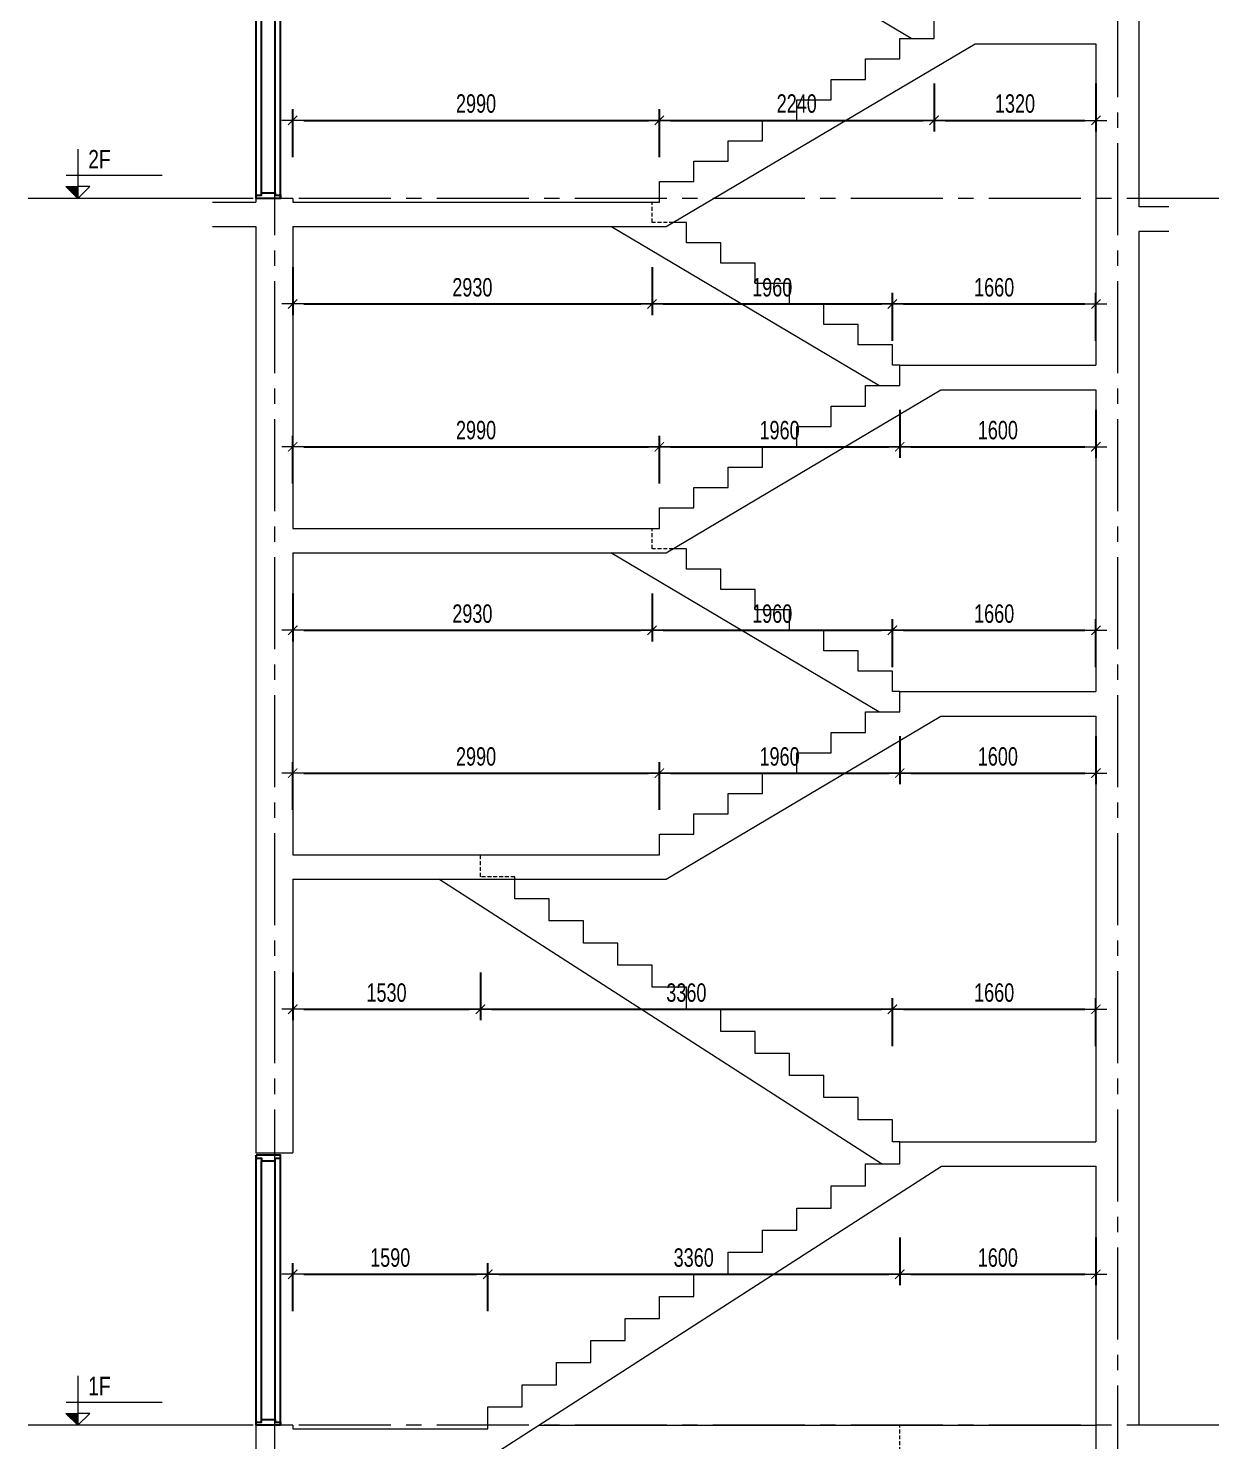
# Model space of a CAD drawing. Header units: millimetres. Extents: x -179076 to 254975, y -18667 to 296191.
# Drawn here: x 111375 to 121082, y 236932 to 248453 of the extents above; entities that cross this region are included whole.
import ezdxf

# ---------------------------------------------------------------- set-up
doc = ezdxf.new("R2010")
doc.units = ezdxf.units.MM
doc.linetypes.add('CENTER2', pattern=[1.125, 0.75, -0.125, 0.125, -0.125])
doc.linetypes.add('HIDDEN2', pattern=[4.7625, 3.175, -1.5875])
doc.layers.get('Defpoints').update_dxf_attribs({"color": 151, "lineweight": 9})
doc.layers.add('A-DOOR', color=4, linetype='Continuous')
doc.layers.add('DOOR', color=4, linetype='Continuous')
for name, color, linetype, lineweight in [('NDC_S_ANNO', 7, 'Continuous', 20), ('NDC_S_AXIS', 5, 'CENTER2', 13), ('NDC_S_CONTINUOUS', 3, 'Continuous', 20), ('NDC_S_DIM', 1, 'Continuous', 15), ('NDC_S_HIDDEN', 8, 'HIDDEN2', 13), ('NDC_S_SLAB', 2, 'Continuous', 20), ('NDC_S_TEXT SYMBOL', 7, 'Continuous', 20), ('NDC_S_VN TEXT', 7, 'Continuous', 20)]:
    doc.layers.add(name, color=color, linetype=linetype, lineweight=lineweight)
doc.styles.add('NDC_ANNO', font='', dxfattribs={"width": 0.8})
doc.styles.add('NDC_DIM', font='', dxfattribs={"width": 0.75})
doc.styles.get('NDC_ANNO').set_extended_font_data('Dotum')
doc.styles.get('NDC_DIM').set_extended_font_data('Dotum')
doc.dimstyles.new('NDC_dim_60', dxfattribs={"dimscale": 60, "dimtxt": 2.5, "dimasz": 1.5, "dimexe": 1.5, "dimexo": 2.5, "dimgap": 1, "dimtad": 1, "dimdec": 0, "dimzin": 0, "dimdsep": 46, "dimtxsty": 'NDC_DIM', "dimblk": 'DIMMARK', "dimcen": 0.09, "dimdle": 1.2, "dimclrd": 1, "dimclre": 1, "dimclrt": 3, "dimadec": 0, "dimazin": 0, "dimtfac": 1, "dimtdec": 0, "dimtix": 1, "dimtofl": 0, "dimtmove": 0, "dimatfit": 3, "dimfxl": 5, "dimfxlon": 1, "dimtolj": 1, "dimtzin": 0, "dimarcsym": 0})

# ---------------------------------------------------------------- blocks, each defined once
blk = doc.blocks.new('X-SECTION-2$0$X-SEC-DOO2')
at = {"layer": 'A-DOOR'}
for p, q in [((41976, 101972), (41976, 104172)), ((42176, 101972), (42176, 104172)), ((42021, 102017), (42021, 104127)), ((42131, 102017), (42131, 104127))]:
    blk.add_line(p, q, dxfattribs=at)
for points in [[(41976, 104172), (41976, 104147), (42021, 104147), (42021, 104127), (42131, 104127), (42131, 104147), (42176, 104147), (42176, 104172)], [(41976, 101972), (41976, 101997), (42021, 101997), (42021, 102017), (42131, 102017), (42131, 101997), (42176, 101997), (42176, 101972)]]:
    blk.add_lwpolyline(points, close=True, dxfattribs=at)
at = {"layer": 'Defpoints'}
blk.add_line((41976, 104192), (42176, 104192), dxfattribs=at)
blk = doc.blocks.new('kata_block_CT')
at = {"layer": 'NDC_S_ANNO'}
blk.add_hatch(color=3, dxfattribs=at).paths.add_polyline_path([(0, 1.6), (-1.61, 1.6), (0, 0)])
at = {"layer": 'NDC_S_ANNO', "ltscale": 50}
h = blk.add_hatch(dxfattribs=at)
h.set_pattern_fill('ANSI31', color=256, scale=1.406, style=0)
h.paths.add_polyline_path([(0, 1.6), (0, 0), (1.61, 1.6)])
for p, q in [((-1.59, 3.14), (11.47, 3.14)), ((11.56, 0), (-1.64, 0))]:
    blk.add_line(p, q, dxfattribs=at)
for points in [[(0, 6.69), (0, 0)], [(0, 0), (-1.61, 1.6), (0, 1.6)], [(0, 0), (1.61, 1.6), (0, 1.6)]]:
    blk.add_lwpolyline(points, dxfattribs=at)
at = {"layer": 'NDC_S_ANNO', "color": 8, "ltscale": 50}
blk.add_lwpolyline([(0, 0), (-1.61, 1.6), (0, 1.6)], dxfattribs=at)
at = {"layer": 'NDC_S_TEXT SYMBOL', "color": 3, "style": 'NDC_ANNO', "width": 0.8}
blk.add_attdef('CT', (1.41, 4.07), '', height=2.5, dxfattribs=at)
blk = doc.blocks.new('DIMMARK')
at = {"layer": 'NDC_S_DIM', "color": 1}
blk.add_line((-1.5, 0), (1, 0), dxfattribs=at)
at = {"layer": 'NDC_S_DIM', "color": 2, "const_width": 0.1}
blk.add_lwpolyline([(-0.42, -0.42), (0.42, 0.42)], dxfattribs=at)
blk = doc.blocks.new('*D1227')
at = {"layer": 'Defpoints', "color": 0, "transparency": 16777216}
for p in [(115121, 238297), (113531, 237037), (115121, 237037)]:
    blk.add_point(p, dxfattribs=at)
at = {"layer": 'NDC_S_DIM', "color": 1, "lineweight": -2, "transparency": 16777216}
for p, q in [((113531, 237997), (113531, 238387)), ((115121, 237997), (115121, 238387)), ((113621, 238297), (115031, 238297))]:
    blk.add_line(p, q, dxfattribs=at)
at = {"layer": 'NDC_S_DIM', "color": 1, "lineweight": -2, "transparency": 16777216, "xscale": 90, "yscale": 90, "zscale": 90, "rotation": 180}
blk.add_blockref('DIMMARK', (113531, 238297), dxfattribs=at)
at = {"layer": 'NDC_S_DIM', "color": 1, "lineweight": -2, "transparency": 16777216, "xscale": 90, "yscale": 90, "zscale": 90}
blk.add_blockref('DIMMARK', (115121, 238297), dxfattribs=at)
at = {"layer": 'NDC_S_DIM', "color": 3, "transparency": 16777216, "insert": (114326, 238432), "char_height": 150, "attachment_point": 5, "style": 'NDC_DIM'}
blk.add_mtext('\\A1;1590', dxfattribs=at)
blk = doc.blocks.new('*D1228')
at = {"layer": 'Defpoints', "color": 0, "transparency": 16777216}
for p in [(118481, 239197), (118481, 238297), (115121, 237037)]:
    blk.add_point(p, dxfattribs=at)
at = {"layer": 'NDC_S_DIM', "color": 1, "lineweight": -2, "transparency": 16777216}
for p, q in [((118481, 238597), (118481, 238207)), ((115121, 237997), (115121, 238387)), ((115211, 238297), (118391, 238297))]:
    blk.add_line(p, q, dxfattribs=at)
at = {"layer": 'NDC_S_DIM', "color": 1, "lineweight": -2, "transparency": 16777216, "xscale": 90, "yscale": 90, "zscale": 90, "rotation": 180}
blk.add_blockref('DIMMARK', (115121, 238297), dxfattribs=at)
at = {"layer": 'NDC_S_DIM', "color": 1, "lineweight": -2, "transparency": 16777216, "xscale": 90, "yscale": 90, "zscale": 90}
blk.add_blockref('DIMMARK', (118481, 238297), dxfattribs=at)
at = {"layer": 'NDC_S_DIM', "color": 3, "transparency": 16777216, "insert": (116801, 238432), "char_height": 150, "attachment_point": 5, "style": 'NDC_DIM'}
blk.add_mtext('\\A1;3360', dxfattribs=at)
blk = doc.blocks.new('*D1229')
at = {"layer": 'Defpoints', "color": 0, "transparency": 16777216}
for p in [(118481, 239197), (120081, 239177), (120081, 238297)]:
    blk.add_point(p, dxfattribs=at)
at = {"layer": 'NDC_S_DIM', "color": 1, "lineweight": -2, "transparency": 16777216}
for p, q in [((118481, 238597), (118481, 238207)), ((120081, 238597), (120081, 238207)), ((118571, 238297), (119991, 238297))]:
    blk.add_line(p, q, dxfattribs=at)
at = {"layer": 'NDC_S_DIM', "color": 1, "lineweight": -2, "transparency": 16777216, "xscale": 90, "yscale": 90, "zscale": 90, "rotation": 180}
blk.add_blockref('DIMMARK', (118481, 238297), dxfattribs=at)
at = {"layer": 'NDC_S_DIM', "color": 1, "lineweight": -2, "transparency": 16777216, "xscale": 90, "yscale": 90, "zscale": 90}
blk.add_blockref('DIMMARK', (120081, 238297), dxfattribs=at)
at = {"layer": 'NDC_S_DIM', "color": 3, "transparency": 16777216, "insert": (119281, 238432), "char_height": 150, "attachment_point": 5, "style": 'NDC_DIM'}
blk.add_mtext('\\A1;1600', dxfattribs=at)
blk = doc.blocks.new('*D1230')
at = {"layer": 'Defpoints', "color": 0, "transparency": 16777216}
for p in [(113531, 241717), (115061, 241717), (115061, 240457)]:
    blk.add_point(p, dxfattribs=at)
at = {"layer": 'NDC_S_DIM', "color": 1, "lineweight": -2, "transparency": 16777216}
for p, q in [((113531, 240757), (113531, 240367)), ((115061, 240757), (115061, 240367)), ((113621, 240457), (114971, 240457))]:
    blk.add_line(p, q, dxfattribs=at)
at = {"layer": 'NDC_S_DIM', "color": 1, "lineweight": -2, "transparency": 16777216, "xscale": 90, "yscale": 90, "zscale": 90, "rotation": 180}
blk.add_blockref('DIMMARK', (113531, 240457), dxfattribs=at)
at = {"layer": 'NDC_S_DIM', "color": 1, "lineweight": -2, "transparency": 16777216, "xscale": 90, "yscale": 90, "zscale": 90}
blk.add_blockref('DIMMARK', (115061, 240457), dxfattribs=at)
at = {"layer": 'NDC_S_DIM', "color": 3, "transparency": 16777216, "insert": (114296, 240592), "char_height": 150, "attachment_point": 5, "style": 'NDC_DIM'}
blk.add_mtext('\\A1;1530', dxfattribs=at)
blk = doc.blocks.new('*D1231')
at = {"layer": 'Defpoints', "color": 0, "transparency": 16777216}
for p in [(115061, 241717), (118421, 240457), (118421, 239377)]:
    blk.add_point(p, dxfattribs=at)
at = {"layer": 'NDC_S_DIM', "color": 1, "lineweight": -2, "transparency": 16777216}
for p, q in [((115061, 240757), (115061, 240367)), ((118421, 240157), (118421, 240547)), ((115151, 240457), (118331, 240457))]:
    blk.add_line(p, q, dxfattribs=at)
at = {"layer": 'NDC_S_DIM', "color": 1, "lineweight": -2, "transparency": 16777216, "xscale": 90, "yscale": 90, "zscale": 90, "rotation": 180}
blk.add_blockref('DIMMARK', (115061, 240457), dxfattribs=at)
at = {"layer": 'NDC_S_DIM', "color": 1, "lineweight": -2, "transparency": 16777216, "xscale": 90, "yscale": 90, "zscale": 90}
blk.add_blockref('DIMMARK', (118421, 240457), dxfattribs=at)
at = {"layer": 'NDC_S_DIM', "color": 3, "transparency": 16777216, "insert": (116741, 240592), "char_height": 150, "attachment_point": 5, "style": 'NDC_DIM'}
blk.add_mtext('\\A1;3360', dxfattribs=at)
blk = doc.blocks.new('*D1232')
at = {"layer": 'Defpoints', "color": 0, "transparency": 16777216}
for p in [(120081, 240457), (118421, 239377), (120081, 239377)]:
    blk.add_point(p, dxfattribs=at)
at = {"layer": 'NDC_S_DIM', "color": 1, "lineweight": -2, "transparency": 16777216}
for p, q in [((118421, 240157), (118421, 240547)), ((120081, 240157), (120081, 240547)), ((118511, 240457), (119991, 240457))]:
    blk.add_line(p, q, dxfattribs=at)
at = {"layer": 'NDC_S_DIM', "color": 1, "lineweight": -2, "transparency": 16777216, "xscale": 90, "yscale": 90, "zscale": 90, "rotation": 180}
blk.add_blockref('DIMMARK', (118421, 240457), dxfattribs=at)
at = {"layer": 'NDC_S_DIM', "color": 1, "lineweight": -2, "transparency": 16777216, "xscale": 90, "yscale": 90, "zscale": 90}
blk.add_blockref('DIMMARK', (120081, 240457), dxfattribs=at)
at = {"layer": 'NDC_S_DIM', "color": 3, "transparency": 16777216, "insert": (119251, 240592), "char_height": 150, "attachment_point": 5, "style": 'NDC_DIM'}
blk.add_mtext('\\A1;1660', dxfattribs=at)
blk = doc.blocks.new('*D1233')
at = {"layer": 'Defpoints', "color": 0, "transparency": 16777216}
for p in [(116521, 242382), (113531, 241717), (116521, 241717)]:
    blk.add_point(p, dxfattribs=at)
at = {"layer": 'NDC_S_DIM', "color": 1, "lineweight": -2, "transparency": 16777216}
for p, q in [((113531, 242082), (113531, 242472)), ((116521, 242082), (116521, 242472)), ((113621, 242382), (116431, 242382))]:
    blk.add_line(p, q, dxfattribs=at)
at = {"layer": 'NDC_S_DIM', "color": 1, "lineweight": -2, "transparency": 16777216, "xscale": 90, "yscale": 90, "zscale": 90, "rotation": 180}
blk.add_blockref('DIMMARK', (113531, 242382), dxfattribs=at)
at = {"layer": 'NDC_S_DIM', "color": 1, "lineweight": -2, "transparency": 16777216, "xscale": 90, "yscale": 90, "zscale": 90}
blk.add_blockref('DIMMARK', (116521, 242382), dxfattribs=at)
at = {"layer": 'NDC_S_DIM', "color": 3, "transparency": 16777216, "insert": (115026, 242517), "char_height": 150, "attachment_point": 5, "style": 'NDC_DIM'}
blk.add_mtext('\\A1;2990', dxfattribs=at)
blk = doc.blocks.new('*D1234')
at = {"layer": 'Defpoints', "color": 0, "transparency": 16777216}
for p in [(118481, 242881), (118481, 242382), (116521, 241717)]:
    blk.add_point(p, dxfattribs=at)
at = {"layer": 'NDC_S_DIM', "color": 1, "lineweight": -2, "transparency": 16777216}
for p, q in [((118481, 242682), (118481, 242292)), ((116521, 242082), (116521, 242472)), ((116611, 242382), (118391, 242382))]:
    blk.add_line(p, q, dxfattribs=at)
at = {"layer": 'NDC_S_DIM', "color": 1, "lineweight": -2, "transparency": 16777216, "xscale": 90, "yscale": 90, "zscale": 90, "rotation": 180}
blk.add_blockref('DIMMARK', (116521, 242382), dxfattribs=at)
at = {"layer": 'NDC_S_DIM', "color": 1, "lineweight": -2, "transparency": 16777216, "xscale": 90, "yscale": 90, "zscale": 90}
blk.add_blockref('DIMMARK', (118481, 242382), dxfattribs=at)
at = {"layer": 'NDC_S_DIM', "color": 3, "transparency": 16777216, "insert": (117501, 242517), "char_height": 150, "attachment_point": 5, "style": 'NDC_DIM'}
blk.add_mtext('\\A1;1960', dxfattribs=at)
blk = doc.blocks.new('*D1235')
at = {"layer": 'Defpoints', "color": 0, "transparency": 16777216}
for p in [(118481, 242881), (120081, 242847), (120081, 242382)]:
    blk.add_point(p, dxfattribs=at)
at = {"layer": 'NDC_S_DIM', "color": 1, "lineweight": -2, "transparency": 16777216}
for p, q in [((118481, 242682), (118481, 242292)), ((120081, 242682), (120081, 242292)), ((118571, 242382), (119991, 242382))]:
    blk.add_line(p, q, dxfattribs=at)
at = {"layer": 'NDC_S_DIM', "color": 1, "lineweight": -2, "transparency": 16777216, "xscale": 90, "yscale": 90, "zscale": 90, "rotation": 180}
blk.add_blockref('DIMMARK', (118481, 242382), dxfattribs=at)
at = {"layer": 'NDC_S_DIM', "color": 1, "lineweight": -2, "transparency": 16777216, "xscale": 90, "yscale": 90, "zscale": 90}
blk.add_blockref('DIMMARK', (120081, 242382), dxfattribs=at)
at = {"layer": 'NDC_S_DIM', "color": 3, "transparency": 16777216, "insert": (119281, 242517), "char_height": 150, "attachment_point": 5, "style": 'NDC_DIM'}
blk.add_mtext('\\A1;1600', dxfattribs=at)
blk = doc.blocks.new('*D1236')
at = {"layer": 'Defpoints', "color": 0, "transparency": 16777216}
for p in [(113531, 244377), (116461, 244211), (116461, 243546)]:
    blk.add_point(p, dxfattribs=at)
at = {"layer": 'NDC_S_DIM', "color": 1, "lineweight": -2, "transparency": 16777216}
for p, q in [((113531, 243846), (113531, 243456)), ((116461, 243846), (116461, 243456)), ((113621, 243546), (116371, 243546))]:
    blk.add_line(p, q, dxfattribs=at)
at = {"layer": 'NDC_S_DIM', "color": 1, "lineweight": -2, "transparency": 16777216, "xscale": 90, "yscale": 90, "zscale": 90, "rotation": 180}
blk.add_blockref('DIMMARK', (113531, 243546), dxfattribs=at)
at = {"layer": 'NDC_S_DIM', "color": 1, "lineweight": -2, "transparency": 16777216, "xscale": 90, "yscale": 90, "zscale": 90}
blk.add_blockref('DIMMARK', (116461, 243546), dxfattribs=at)
at = {"layer": 'NDC_S_DIM', "color": 3, "transparency": 16777216, "insert": (114996, 243681), "char_height": 150, "attachment_point": 5, "style": 'NDC_DIM'}
blk.add_mtext('\\A1;2930', dxfattribs=at)
blk = doc.blocks.new('*D1237')
at = {"layer": 'Defpoints', "color": 0, "transparency": 16777216}
for p in [(116461, 244211), (118421, 243546), (118421, 243047)]:
    blk.add_point(p, dxfattribs=at)
at = {"layer": 'NDC_S_DIM', "color": 1, "lineweight": -2, "transparency": 16777216}
for p, q in [((116461, 243846), (116461, 243456)), ((118421, 243246), (118421, 243636)), ((116551, 243546), (118331, 243546))]:
    blk.add_line(p, q, dxfattribs=at)
at = {"layer": 'NDC_S_DIM', "color": 1, "lineweight": -2, "transparency": 16777216, "xscale": 90, "yscale": 90, "zscale": 90, "rotation": 180}
blk.add_blockref('DIMMARK', (116461, 243546), dxfattribs=at)
at = {"layer": 'NDC_S_DIM', "color": 1, "lineweight": -2, "transparency": 16777216, "xscale": 90, "yscale": 90, "zscale": 90}
blk.add_blockref('DIMMARK', (118421, 243546), dxfattribs=at)
at = {"layer": 'NDC_S_DIM', "color": 3, "transparency": 16777216, "insert": (117441, 243681), "char_height": 150, "attachment_point": 5, "style": 'NDC_DIM'}
blk.add_mtext('\\A1;1960', dxfattribs=at)
blk = doc.blocks.new('*D1238')
at = {"layer": 'Defpoints', "color": 0, "transparency": 16777216}
for p in [(120081, 243546), (118421, 243047), (120081, 243047)]:
    blk.add_point(p, dxfattribs=at)
at = {"layer": 'NDC_S_DIM', "color": 1, "lineweight": -2, "transparency": 16777216}
for p, q in [((118421, 243246), (118421, 243636)), ((120081, 243246), (120081, 243636)), ((118511, 243546), (119991, 243546))]:
    blk.add_line(p, q, dxfattribs=at)
at = {"layer": 'NDC_S_DIM', "color": 1, "lineweight": -2, "transparency": 16777216, "xscale": 90, "yscale": 90, "zscale": 90, "rotation": 180}
blk.add_blockref('DIMMARK', (118421, 243546), dxfattribs=at)
at = {"layer": 'NDC_S_DIM', "color": 1, "lineweight": -2, "transparency": 16777216, "xscale": 90, "yscale": 90, "zscale": 90}
blk.add_blockref('DIMMARK', (120081, 243546), dxfattribs=at)
at = {"layer": 'NDC_S_DIM', "color": 3, "transparency": 16777216, "insert": (119251, 243681), "char_height": 150, "attachment_point": 5, "style": 'NDC_DIM'}
blk.add_mtext('\\A1;1660', dxfattribs=at)
blk = doc.blocks.new('*D1239')
at = {"layer": 'Defpoints', "color": 0, "transparency": 16777216}
for p in [(116521, 245042), (113531, 244377), (116521, 244377)]:
    blk.add_point(p, dxfattribs=at)
at = {"layer": 'NDC_S_DIM', "color": 1, "lineweight": -2, "transparency": 16777216}
for p, q in [((113531, 244742), (113531, 245132)), ((116521, 244742), (116521, 245132)), ((113621, 245042), (116431, 245042))]:
    blk.add_line(p, q, dxfattribs=at)
at = {"layer": 'NDC_S_DIM', "color": 1, "lineweight": -2, "transparency": 16777216, "xscale": 90, "yscale": 90, "zscale": 90, "rotation": 180}
blk.add_blockref('DIMMARK', (113531, 245042), dxfattribs=at)
at = {"layer": 'NDC_S_DIM', "color": 1, "lineweight": -2, "transparency": 16777216, "xscale": 90, "yscale": 90, "zscale": 90}
blk.add_blockref('DIMMARK', (116521, 245042), dxfattribs=at)
at = {"layer": 'NDC_S_DIM', "color": 3, "transparency": 16777216, "insert": (115026, 245177), "char_height": 150, "attachment_point": 5, "style": 'NDC_DIM'}
blk.add_mtext('\\A1;2990', dxfattribs=at)
blk = doc.blocks.new('*D1240')
at = {"layer": 'Defpoints', "color": 0, "transparency": 16777216}
for p in [(118481, 245541), (118481, 245042), (116521, 244377)]:
    blk.add_point(p, dxfattribs=at)
at = {"layer": 'NDC_S_DIM', "color": 1, "lineweight": -2, "transparency": 16777216}
for p, q in [((118481, 245342), (118481, 244952)), ((116521, 244742), (116521, 245132)), ((116611, 245042), (118391, 245042))]:
    blk.add_line(p, q, dxfattribs=at)
at = {"layer": 'NDC_S_DIM', "color": 1, "lineweight": -2, "transparency": 16777216, "xscale": 90, "yscale": 90, "zscale": 90, "rotation": 180}
blk.add_blockref('DIMMARK', (116521, 245042), dxfattribs=at)
at = {"layer": 'NDC_S_DIM', "color": 1, "lineweight": -2, "transparency": 16777216, "xscale": 90, "yscale": 90, "zscale": 90}
blk.add_blockref('DIMMARK', (118481, 245042), dxfattribs=at)
at = {"layer": 'NDC_S_DIM', "color": 3, "transparency": 16777216, "insert": (117501, 245177), "char_height": 150, "attachment_point": 5, "style": 'NDC_DIM'}
blk.add_mtext('\\A1;1960', dxfattribs=at)
blk = doc.blocks.new('*D1241')
at = {"layer": 'Defpoints', "color": 0, "transparency": 16777216}
for p in [(118481, 245541), (120081, 245507), (120081, 245042)]:
    blk.add_point(p, dxfattribs=at)
at = {"layer": 'NDC_S_DIM', "color": 1, "lineweight": -2, "transparency": 16777216}
for p, q in [((118481, 245342), (118481, 244952)), ((120081, 245342), (120081, 244952)), ((118571, 245042), (119991, 245042))]:
    blk.add_line(p, q, dxfattribs=at)
at = {"layer": 'NDC_S_DIM', "color": 1, "lineweight": -2, "transparency": 16777216, "xscale": 90, "yscale": 90, "zscale": 90, "rotation": 180}
blk.add_blockref('DIMMARK', (118481, 245042), dxfattribs=at)
at = {"layer": 'NDC_S_DIM', "color": 1, "lineweight": -2, "transparency": 16777216, "xscale": 90, "yscale": 90, "zscale": 90}
blk.add_blockref('DIMMARK', (120081, 245042), dxfattribs=at)
at = {"layer": 'NDC_S_DIM', "color": 3, "transparency": 16777216, "insert": (119281, 245177), "char_height": 150, "attachment_point": 5, "style": 'NDC_DIM'}
blk.add_mtext('\\A1;1600', dxfattribs=at)
blk = doc.blocks.new('*D1242')
at = {"layer": 'Defpoints', "color": 0, "transparency": 16777216}
for p in [(113531, 247037), (116461, 247037), (116461, 246206)]:
    blk.add_point(p, dxfattribs=at)
at = {"layer": 'NDC_S_DIM', "color": 1, "lineweight": -2, "transparency": 16777216}
for p, q in [((113531, 246506), (113531, 246116)), ((116461, 246506), (116461, 246116)), ((113621, 246206), (116371, 246206))]:
    blk.add_line(p, q, dxfattribs=at)
at = {"layer": 'NDC_S_DIM', "color": 1, "lineweight": -2, "transparency": 16777216, "xscale": 90, "yscale": 90, "zscale": 90, "rotation": 180}
blk.add_blockref('DIMMARK', (113531, 246206), dxfattribs=at)
at = {"layer": 'NDC_S_DIM', "color": 1, "lineweight": -2, "transparency": 16777216, "xscale": 90, "yscale": 90, "zscale": 90}
blk.add_blockref('DIMMARK', (116461, 246206), dxfattribs=at)
at = {"layer": 'NDC_S_DIM', "color": 3, "transparency": 16777216, "insert": (114996, 246341), "char_height": 150, "attachment_point": 5, "style": 'NDC_DIM'}
blk.add_mtext('\\A1;2930', dxfattribs=at)
blk = doc.blocks.new('*D1243')
at = {"layer": 'Defpoints', "color": 0, "transparency": 16777216}
for p in [(116461, 247037), (118421, 246206), (118421, 245707)]:
    blk.add_point(p, dxfattribs=at)
at = {"layer": 'NDC_S_DIM', "color": 1, "lineweight": -2, "transparency": 16777216}
for p, q in [((116461, 246506), (116461, 246116)), ((118421, 245906), (118421, 246296)), ((116551, 246206), (118331, 246206))]:
    blk.add_line(p, q, dxfattribs=at)
at = {"layer": 'NDC_S_DIM', "color": 1, "lineweight": -2, "transparency": 16777216, "xscale": 90, "yscale": 90, "zscale": 90, "rotation": 180}
blk.add_blockref('DIMMARK', (116461, 246206), dxfattribs=at)
at = {"layer": 'NDC_S_DIM', "color": 1, "lineweight": -2, "transparency": 16777216, "xscale": 90, "yscale": 90, "zscale": 90}
blk.add_blockref('DIMMARK', (118421, 246206), dxfattribs=at)
at = {"layer": 'NDC_S_DIM', "color": 3, "transparency": 16777216, "insert": (117441, 246341), "char_height": 150, "attachment_point": 5, "style": 'NDC_DIM'}
blk.add_mtext('\\A1;1960', dxfattribs=at)
blk = doc.blocks.new('*D1244')
at = {"layer": 'Defpoints', "color": 0, "transparency": 16777216}
for p in [(120081, 246206), (118421, 245707), (120081, 245707)]:
    blk.add_point(p, dxfattribs=at)
at = {"layer": 'NDC_S_DIM', "color": 1, "lineweight": -2, "transparency": 16777216}
for p, q in [((118421, 245906), (118421, 246296)), ((120081, 245906), (120081, 246296)), ((118511, 246206), (119991, 246206))]:
    blk.add_line(p, q, dxfattribs=at)
at = {"layer": 'NDC_S_DIM', "color": 1, "lineweight": -2, "transparency": 16777216, "xscale": 90, "yscale": 90, "zscale": 90, "rotation": 180}
blk.add_blockref('DIMMARK', (118421, 246206), dxfattribs=at)
at = {"layer": 'NDC_S_DIM', "color": 1, "lineweight": -2, "transparency": 16777216, "xscale": 90, "yscale": 90, "zscale": 90}
blk.add_blockref('DIMMARK', (120081, 246206), dxfattribs=at)
at = {"layer": 'NDC_S_DIM', "color": 3, "transparency": 16777216, "insert": (119251, 246341), "char_height": 150, "attachment_point": 5, "style": 'NDC_DIM'}
blk.add_mtext('\\A1;1660', dxfattribs=at)
blk = doc.blocks.new('*D1245')
at = {"layer": 'Defpoints', "color": 0, "transparency": 16777216}
for p in [(116521, 247703), (113531, 247037), (116521, 247037)]:
    blk.add_point(p, dxfattribs=at)
at = {"layer": 'NDC_S_DIM', "color": 1, "lineweight": -2, "transparency": 16777216}
for p, q in [((113531, 247403), (113531, 247793)), ((116521, 247403), (116521, 247793)), ((113621, 247703), (116431, 247703))]:
    blk.add_line(p, q, dxfattribs=at)
at = {"layer": 'NDC_S_DIM', "color": 1, "lineweight": -2, "transparency": 16777216, "xscale": 90, "yscale": 90, "zscale": 90, "rotation": 180}
blk.add_blockref('DIMMARK', (113531, 247703), dxfattribs=at)
at = {"layer": 'NDC_S_DIM', "color": 1, "lineweight": -2, "transparency": 16777216, "xscale": 90, "yscale": 90, "zscale": 90}
blk.add_blockref('DIMMARK', (116521, 247703), dxfattribs=at)
at = {"layer": 'NDC_S_DIM', "color": 3, "transparency": 16777216, "insert": (115026, 247839), "char_height": 150, "attachment_point": 5, "style": 'NDC_DIM'}
blk.add_mtext('\\A1;2990', dxfattribs=at)
blk = doc.blocks.new('*D1246')
at = {"layer": 'Defpoints', "color": 0, "transparency": 16777216}
for p in [(118761, 248370), (118761, 247703), (116521, 247037)]:
    blk.add_point(p, dxfattribs=at)
at = {"layer": 'NDC_S_DIM', "color": 1, "lineweight": -2, "transparency": 16777216}
for p, q in [((118761, 248003), (118761, 247613)), ((116521, 247403), (116521, 247793)), ((116611, 247703), (118671, 247703))]:
    blk.add_line(p, q, dxfattribs=at)
at = {"layer": 'NDC_S_DIM', "color": 1, "lineweight": -2, "transparency": 16777216, "xscale": 90, "yscale": 90, "zscale": 90, "rotation": 180}
blk.add_blockref('DIMMARK', (116521, 247703), dxfattribs=at)
at = {"layer": 'NDC_S_DIM', "color": 1, "lineweight": -2, "transparency": 16777216, "xscale": 90, "yscale": 90, "zscale": 90}
blk.add_blockref('DIMMARK', (118761, 247703), dxfattribs=at)
at = {"layer": 'NDC_S_DIM', "color": 3, "transparency": 16777216, "insert": (117641, 247839), "char_height": 150, "attachment_point": 5, "style": 'NDC_DIM'}
blk.add_mtext('\\A1;2240', dxfattribs=at)
blk = doc.blocks.new('*D1247')
at = {"layer": 'Defpoints', "color": 0, "transparency": 16777216}
for p in [(118761, 248370), (120081, 248327), (120081, 247703)]:
    blk.add_point(p, dxfattribs=at)
at = {"layer": 'NDC_S_DIM', "color": 1, "lineweight": -2, "transparency": 16777216}
for p, q in [((118761, 248003), (118761, 247613)), ((120081, 248003), (120081, 247613)), ((118851, 247703), (119991, 247703))]:
    blk.add_line(p, q, dxfattribs=at)
at = {"layer": 'NDC_S_DIM', "color": 1, "lineweight": -2, "transparency": 16777216, "xscale": 90, "yscale": 90, "zscale": 90, "rotation": 180}
blk.add_blockref('DIMMARK', (118761, 247703), dxfattribs=at)
at = {"layer": 'NDC_S_DIM', "color": 1, "lineweight": -2, "transparency": 16777216, "xscale": 90, "yscale": 90, "zscale": 90}
blk.add_blockref('DIMMARK', (120081, 247703), dxfattribs=at)
at = {"layer": 'NDC_S_DIM', "color": 3, "transparency": 16777216, "insert": (119421, 247839), "char_height": 150, "attachment_point": 5, "style": 'NDC_DIM'}
blk.add_mtext('\\A1;1320', dxfattribs=at)

msp = doc.modelspace()

# ---------------------------------------------------------------- linework, layer by layer
at = {"layer": 'NDC_S_AXIS', "ltscale": 1000}
for p, q in [((113381.4, 254266.3), (113381.4, 228629)), ((120256.4, 254266.3), (120256.4, 228629)), ((121082.3, 247066.8), (111374.6, 247066.8)), ((121082.3, 237066.8), (111374.6, 237066.8))]:
    msp.add_line(p, q, dxfattribs=at)
at = {"layer": 'NDC_S_CONTINUOUS'}
for p, q in [((118574.7, 248370.2), (116126.1, 249836.8)), ((118309.7, 245540.6), (116126.5, 246836.8)), ((118309.7, 242880.6), (116126.5, 244176.8)), ((118331.6, 239196.8), (114722.7, 241516.8)), ((115537.9, 237066.8), (120081.4, 237066.8))]:
    msp.add_line(p, q, dxfattribs=at)
for points in [[(118481.4, 245706.8), (118421.4, 245706.8), (118421.4, 245873.1), (118141.4, 245873.1), (118141.4, 246039.3), (117861.4, 246039.3), (117861.4, 246205.6), (117581.4, 246205.6), (117581.4, 246371.8), (117301.4, 246371.8), (117301.4, 246538.1), (117021.4, 246538.1), (117021.4, 246704.3), (116741.4, 246704.3), (116741.4, 246870.6), (116633.2, 246870.6)], [(118481.4, 243046.8), (118421.4, 243046.8), (118421.4, 243213.1), (118141.4, 243213.1), (118141.4, 243379.3), (117861.4, 243379.3), (117861.4, 243545.6), (117581.4, 243545.6), (117581.4, 243711.8), (117301.4, 243711.8), (117301.4, 243878.1), (117021.4, 243878.1), (117021.4, 244044.3), (116741.4, 244044.3), (116741.4, 244210.6), (116633.2, 244210.6)], [(118481.4, 239376.8), (118421.4, 239376.8), (118421.4, 239556.8), (118141.4, 239556.8), (118141.4, 239736.8), (117861.4, 239736.8), (117861.4, 239916.8), (117581.4, 239916.8), (117581.4, 240096.8), (117301.4, 240096.8), (117301.4, 240276.8), (117021.4, 240276.8), (117021.4, 240456.8), (116741.4, 240456.8), (116741.4, 240636.8), (116461.4, 240636.8), (116461.4, 240816.8), (116181.4, 240816.8), (116181.4, 240996.8), (115901.4, 240996.8), (115901.4, 241176.8), (115621.4, 241176.8), (115621.4, 241356.8), (115341.4, 241356.8), (115341.4, 241516.8)]]:
    msp.add_lwpolyline(points, dxfattribs=at)
at = {"layer": 'NDC_S_HIDDEN', "ltscale": 10}
for points in [[(116633.2, 246870.6), (116461.4, 246870.6), (116461.4, 247036.8)], [(116633.2, 244210.6), (116461.4, 244210.6), (116461.4, 244376.8)], [(115341.4, 241516.8), (115341.4, 241536.8), (115061.4, 241536.8), (115061.4, 241716.8)], [(118201.4, 236836.8), (118201.4, 236856.8), (118481.4, 236856.8), (118481.4, 237066.8)]]:
    msp.add_lwpolyline(points, dxfattribs=at)
at = {"layer": 'NDC_S_SLAB'}
for p, q in [((120431.4, 252796.8), (120431.4, 246996.8)), ((120081.4, 248327.4), (120081.4, 245706.8)), ((112877.1, 247036.8), (113231.4, 247036.8)), ((113231.4, 247066.8), (113231.4, 247036.8)), ((113531.4, 247066.8), (113231.4, 247066.8)), ((113531.4, 247066.8), (113531.4, 247036.8)), ((120676.5, 246996.8), (120431.4, 246996.8)), ((113231.4, 246836.8), (113231.4, 239286.8)), ((113531.4, 246836.8), (113531.4, 244376.8)), ((120431.4, 246796.8), (120431.4, 237066.8)), ((120676.5, 246796.8), (120431.4, 246796.8)), ((120081.4, 245506.8), (120081.4, 243046.8)), ((113531.4, 244176.8), (113531.4, 241716.8)), ((120081.4, 242846.8), (120081.4, 239376.8)), ((113531.4, 241516.8), (113531.4, 239286.8)), ((113231.4, 239286.8), (113531.4, 239286.8)), ((120081.4, 239176.8), (120081.4, 233076.8)), ((113231.4, 237066.8), (113231.4, 235966.8)), ((113531.4, 237066.8), (113231.4, 237066.8)), ((113531.4, 237066.8), (113531.4, 237036.8)), ((120676.5, 237066.8), (120431.4, 237066.8))]:
    msp.add_line(p, q, dxfattribs=at)
for points in [[(113531.4, 247036.8), (116521.4, 247036.8), (116521.4, 247203.5), (116801.4, 247203.5), (116801.4, 247370.2), (117081.4, 247370.2), (117081.4, 247536.8), (117361.4, 247536.8), (117361.4, 247703.5), (117641.4, 247703.5), (117641.4, 247870.2), (117921.4, 247870.2), (117921.4, 248036.8), (118201.4, 248036.8), (118201.4, 248203.5), (118481.4, 248203.5), (118481.4, 248370.2), (118761.4, 248370.2), (118761.4, 248536.8), (120081.4, 248536.8)], [(113531.4, 246836.8), (116576.1, 246836.8), (119096.1, 248327.4), (120081.4, 248327.4)], [(112877.1, 246836.8), (113231.4, 246836.8)], [(113531.4, 244376.8), (116521.4, 244376.8), (116521.4, 244543.1), (116801.4, 244543.1), (116801.4, 244709.3), (117081.4, 244709.3), (117081.4, 244875.6), (117361.4, 244875.6), (117361.4, 245041.8), (117641.4, 245041.8), (117641.4, 245208.1), (117921.4, 245208.1), (117921.4, 245374.3), (118201.4, 245374.3), (118201.4, 245540.6), (118481.4, 245540.6), (118481.4, 245706.8), (120081.4, 245706.8)], [(113531.4, 244176.8), (116576.3, 244176.8), (118816.3, 245506.8), (120081.4, 245506.8)], [(113531.4, 241716.8), (116521.4, 241716.8), (116521.4, 241883.1), (116801.4, 241883.1), (116801.4, 242049.3), (117081.4, 242049.3), (117081.4, 242215.6), (117361.4, 242215.6), (117361.4, 242381.8), (117641.4, 242381.8), (117641.4, 242548.1), (117921.4, 242548.1), (117921.4, 242714.3), (118201.4, 242714.3), (118201.4, 242880.6), (118481.4, 242880.6), (118481.4, 243046.8), (120081.4, 243046.8)], [(113531.4, 241516.8), (116576.3, 241516.8), (118816.3, 242846.8), (120081.4, 242846.8)], [(115121.4, 237036.8), (115121.4, 237216.8), (115401.4, 237216.8), (115401.4, 237396.8), (115681.4, 237396.8), (115681.4, 237576.8), (115961.4, 237576.8), (115961.4, 237756.8), (116241.4, 237756.8), (116241.4, 237936.8), (116521.4, 237936.8), (116521.4, 238116.8), (116801.4, 238116.8), (116801.4, 238296.8), (117081.4, 238296.8), (117081.4, 238476.8), (117361.4, 238476.8), (117361.4, 238656.8), (117641.4, 238656.8), (117641.4, 238836.8), (117921.4, 238836.8), (117921.4, 239016.8), (118201.4, 239016.8), (118201.4, 239196.8), (118481.4, 239196.8), (118481.4, 239376.8), (120081.4, 239376.8)], [(113531.4, 236836.8), (115180.2, 236836.8), (118820.2, 239176.8), (120081.4, 239176.8)], [(113531.4, 237036.8), (115121.4, 237036.8)]]:
    msp.add_lwpolyline(points, dxfattribs=at)

# ---------------------------------------------------------------- block references
at = {"layer": 'DOOR'}
for p in [(71255.8, 145095), (71255.8, 135095)]:
    msp.add_blockref('X-SECTION-2$0$X-SEC-DOO2', p, dxfattribs=at)
at = {"layer": 'NDC_S_VN TEXT', "xscale": 60, "yscale": 60, "zscale": 60}
for p, values in [((111778.8, 247066.8), {'CT': '2F'}), ((111778.8, 237066.8), {'CT': '1F'})]:
    msp.add_blockref('kata_block_CT', p, dxfattribs=at).add_auto_attribs(values)

# ---------------------------------------------------------------- dimensions: what is measured, and where the dimension line sits
at = {"layer": 'NDC_S_DIM'}
for base, p1, p2, picture, middle in [((118761.4, 247703.5), (116521.4, 247036.8), (118761.4, 248370.2), '*D1246', (117641.4, 247838.6)), ((120081.4, 247703.5), (118761.4, 248370.2), (120081.4, 248327.4), '*D1247', (119421.4, 247838.6)), ((118421.4, 246205.6), (116461.4, 247036.8), (118421.4, 245706.8), '*D1243', (117441.4, 246340.7)), ((120081.4, 246205.6), (118421.4, 245706.8), (120081.4, 245706.8), '*D1244', (119251.4, 246340.7)), ((118481.4, 245041.8), (116521.4, 244376.8), (118481.4, 245540.6), '*D1240', (117501.4, 245176.9)), ((120081.4, 245041.8), (118481.4, 245540.6), (120081.4, 245506.8), '*D1241', (119281.4, 245176.9)), ((118421.4, 243545.6), (116461.4, 244210.6), (118421.4, 243046.8), '*D1237', (117441.4, 243680.7)), ((120081.4, 243545.6), (118421.4, 243046.8), (120081.4, 243046.8), '*D1238', (119251.4, 243680.7)), ((118481.4, 242381.8), (116521.4, 241716.8), (118481.4, 242880.6), '*D1234', (117501.4, 242516.9)), ((120081.4, 242381.8), (118481.4, 242880.6), (120081.4, 242846.8), '*D1235', (119281.4, 242516.9)), ((118421.4, 240456.8), (115061.4, 241716.8), (118421.4, 239376.8), '*D1231', (116741.4, 240591.9)), ((120081.4, 240456.8), (118421.4, 239376.8), (120081.4, 239376.8), '*D1232', (119251.4, 240591.9)), ((118481.4, 238296.8), (115121.4, 237036.8), (118481.4, 239196.8), '*D1228', (116801.4, 238431.9)), ((120081.4, 238296.8), (118481.4, 239196.8), (120081.4, 239176.8), '*D1229', (119281.4, 238431.9))]:
    dim = msp.add_linear_dim(base=base, p1=p1, p2=p2, dimstyle='NDC_dim_60', override={"dimtmove": 1}, dxfattribs=at)
    dim.commit()
    dim.dimension.update_dxf_attribs({"geometry": picture, "text_midpoint": middle})
for base, p1, p2, picture, middle in [((116521.4, 247703.5), (113531.4, 247036.8), (116521.4, 247036.8), '*D1245', (115026.4, 247838.6)), ((116461.4, 246205.6), (113531.4, 247036.8), (116461.4, 247036.8), '*D1242', (114996.4, 246340.7)), ((116521.4, 245041.8), (113531.4, 244376.8), (116521.4, 244376.8), '*D1239', (115026.4, 245176.9)), ((116461.4, 243545.6), (113531.4, 244376.8), (116461.4, 244210.6), '*D1236', (114996.4, 243680.7)), ((116521.4, 242381.8), (113531.4, 241716.8), (116521.4, 241716.8), '*D1233', (115026.4, 242516.9)), ((115061.4, 240456.8), (113531.4, 241716.8), (115061.4, 241716.8), '*D1230', (114296.4, 240591.9)), ((115121.4, 238296.8), (113531.4, 237036.8), (115121.4, 237036.8), '*D1227', (114326.4, 238431.9))]:
    dim = msp.add_linear_dim(base=base, p1=p1, p2=p2, dimstyle='NDC_dim_60', dxfattribs=at)
    dim.commit()
    dim.dimension.update_dxf_attribs({"geometry": picture, "text_midpoint": middle})

doc.saveas('drawing.dxf')
